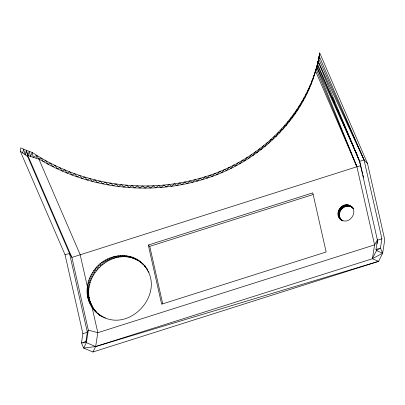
<?xml version="1.0" encoding="UTF-8"?>
<svg xmlns="http://www.w3.org/2000/svg" width="405" height="405" viewBox="0 0 405 405"><rect width="100%" height="100%" fill="white"/><g stroke="black" fill="none" stroke-linecap="round" stroke-linejoin="round"><path stroke-width="0.61" d="M95.909 311.799L96.835 312.559L94.492 310.296L99.903 315.313C85.789 305.993 83.374 286.082 92.613 272.514C102.364 255.14 129.089 249.055 143.345 264.384M362.622 173.634L359.615 161.362L317.743 64.476L319.378 55.262C308.185 115.222 257.924 162.496 200.141 178.225C167.776 187.53 133.113 188.335 100.258 181.101C84.66 177.648 69.463 172.403 55.08 165.448C47.193 161.61 39.553 157.272 32.233 152.442C28.335 151.111 24.502 149.592 20.761 147.876L20.25 151.126L65.063 254.821L82.893 333.679L81.44 342.949L83.653 348.072L92.932 351.996L95.641 346.558L97.813 332.697L91.996 306.98L95.459 311.02C71.67 281.784 114.904 238.834 143.416 264.45M377.095 243.881L377.44 240.221L359.615 161.362L318.295 61.747L318.943 57.48L317.743 64.476L318.943 57.48M92.932 351.996L378.594 261.357L372.408 258.739L374.574 244.883L356.911 166.749L316.862 67.357L317.89 61.803C305.876 119.009 257.408 163.671 202.313 179.653C171.872 188.852 139.269 190.477 107.993 184.882C92.279 182.053 76.894 177.425 62.243 171.067C54.199 167.554 46.378 163.524 38.85 159.003C35.119 157.985 31.433 156.796 27.808 155.439L26.411 150.296L25.14 154.761L27.636 156.522L69.508 253.409L71.888 257.428L88.32 330.121L86.361 342.635L83.653 348.072L95.641 346.558L378.594 261.357L382.649 253.201L384.75 239.79L367.497 163.468L319.753 53.004L318.295 61.747L364.06 159.95L381.89 238.813L380.437 248.078L382.649 253.201L372.408 258.739L95.641 346.558L86.361 342.635L81.44 342.949L85.885 341.536L87.338 332.272L88.32 330.121L97.813 332.697L374.574 244.883L377.536 239.644M354.598 149.329L316.7 66.41L316.264 69.29L356.911 166.749L360.86 165.685M91.996 306.98L93.064 307.648L91.206 305.785L92.051 305.831L89.824 303.355L91.171 303.932L88.705 300.88L90.421 301.968L88.244 299.629L89.814 299.948L87.536 297.113L89.343 297.877L87.11 294.592L89.019 295.766L86.999 293.336L88.837 293.625L86.994 290.841L88.801 291.458L87.272 288.38L88.913 289.286L87.515 287.17L80.144 254.563L38.85 159.003L36.637 155.272L33.256 157.343L32.233 152.442L30.517 156.421L29.302 151.404L27.636 156.522L26.411 150.296M318.796 59.008L319.753 53.004L318.796 59.008L364.06 159.95L367.497 163.468M382.649 253.201L376.463 250.584L375.992 249.49L377.44 240.221L381.89 238.813M317.414 65.392L318.446 59.662L317.414 65.392L349.363 137.062M36.035 158.203L36.637 155.272M27.808 155.439L71.888 257.428L356.911 166.749L315.611 71.189L316.7 66.41M22.68 152.963L23.561 149.121L25.14 154.761L20.25 151.126M372.408 258.739L376.463 250.584L380.437 248.078L375.992 249.49M38.85 159.003L41.128 157.99L43.376 161.651L45.704 160.598L47.982 164.187L50.357 163.083L52.665 166.602L55.08 165.448L57.424 168.895L59.874 167.695L62.243 171.067L64.734 169.822L67.129 173.117L69.66 171.816L72.075 175.041L74.641 173.689L77.077 176.838L79.674 175.436L82.124 178.509L84.756 177.046L87.222 180.048L89.885 178.529L92.365 181.455L95.053 179.881L97.544 182.731L100.258 181.101L102.754 183.875L105.497 182.184L107.993 184.882L110.762 183.131L113.263 185.753L116.048 183.946L118.549 186.492L121.358 184.619L123.854 187.09L126.679 185.156L129.17 187.555L132.005 185.556L134.49 187.88L137.341 185.819L139.816 188.072L142.676 185.941L145.137 188.123L148.012 185.93L150.452 188.036L153.333 185.773L155.763 187.809L158.644 185.485L161.053 187.449L163.939 185.055L166.323 186.948L169.214 184.488L171.573 186.31L174.459 183.784L176.793 185.536L179.673 182.944L181.977 184.629L184.852 181.966L187.13 183.586L189.996 180.853L192.238 182.407L195.094 179.607L197.301 181.096L200.141 178.225L202.313 179.653L205.138 176.717L207.269 178.084L210.079 175.071L212.169 176.377L214.959 173.305L217.009 174.55L219.773 171.406L221.778 172.591L224.517 169.381L226.481 170.51L229.195 167.23L231.108 168.303L233.791 164.956L235.654 165.979L238.307 162.562L240.119 163.534L242.737 160.051L244.504 160.967L247.08 157.423L248.791 158.289L251.333 154.68L252.988 155.5L255.489 151.824L257.089 152.599L259.544 148.863L261.088 149.592L263.503 145.79L264.986 146.473L267.351 142.611L268.778 143.259L271.092 139.335L272.459 139.938L274.722 135.958L276.028 136.525L278.235 132.486L279.48 133.012L281.627 128.917L282.811 129.413L284.902 125.261L286.021 125.722L288.051 121.515L289.109 121.945L291.079 117.683L292.066 118.088L293.974 113.775L294.896 114.154L296.738 109.785L297.594 110.14L299.366 105.725L300.161 106.054L301.862 101.594L302.591 101.898L304.216 97.392L304.879 97.681L306.433 93.13L307.025 93.398L308.509 88.806L309.035 89.059L310.443 84.427L310.898 84.665L312.225 79.993L312.619 80.22L313.865 75.507L314.189 75.725L315.358 70.981L315.611 71.189M65.063 254.821L69.508 253.409L87.338 332.272L82.893 333.679M148.281 245.05L312.781 192.856L326.152 252.001L161.651 304.195L148.281 245.05L149.749 246.367L162.704 303.664M149.749 246.367L313.045 194.552M87.515 287.17L89.166 287.11L87.824 284.993L89.566 284.943L88.28 282.822L90.107 282.796L88.877 280.68L90.786 280.675L89.611 278.564L91.601 278.594L90.482 276.493L92.553 276.559L91.484 274.474L93.631 274.585L92.613 272.514L94.831 272.671L93.864 270.626L96.147 270.834L95.231 268.819L97.58 269.082L96.709 267.092L99.119 267.421L98.293 265.467L100.754 265.857L99.969 263.938L102.475 264.399L101.736 262.521L104.287 263.058L103.584 261.22L106.171 261.827L105.502 260.04L108.12 260.729L107.482 258.992L110.125 259.752L109.517 258.071L112.18 258.916L111.598 257.286L114.276 258.213L113.709 256.643L116.397 257.651L115.85 256.137L118.543 257.236L118.007 255.783L120.695 256.962L120.163 255.575L122.847 256.836L122.32 255.509L124.988 256.856L124.462 255.595L127.114 257.023L126.583 255.828L129.205 257.337L128.663 256.208L131.26 257.793L130.709 256.735L133.265 258.395L132.693 257.403L135.214 259.134L134.622 258.208L137.098 260.01L136.475 259.149L140.631 262.156L139.938 261.422L145.228 266.282L143.026 264.176M341.288 219.844C349.809 225.357 359.281 210.559 350.057 205.644C341.152 200.905 332.839 215.587 341.931 220.558L340.463 219.242L341.931 220.558M101.164 316.173L99.068 314.472C128.142 335.664 167.402 293.179 144.403 265.72L147.334 269.123M352.401 207.492L349.115 205.234L352.401 207.492L350.927 206.18L353.175 208.15M104.47 317.55L105.351 318.148M102.592 316.654L103.457 317.282M100.784 315.627L102.495 316.933M90.482 304.58L92.051 305.831M87.86 298.374L89.814 299.948M86.964 292.081L88.837 293.625M97.438 313.197L99.903 315.313M352.811 207.821L351.707 206.839L352.993 208.084M352.38 207.603L353.484 208.59M342.195 220.32L342.934 220.973M342.022 220.502L339.734 218.533L341.202 219.844M89.232 302.12L91.171 303.932M87.288 295.852L89.343 297.877M144.16 265.169L145.228 266.282M87.1 289.605L88.801 291.458M146.818 269.102L147.617 269.998M147.835 270.925L148.994 272.287M355.129 150.478L357.504 155.636M349.88 138.216L350.654 139.953M351.165 141.107L352.198 143.421M352.714 144.575L353.484 146.306M319.246 56.26L364.06 159.95L359.615 161.362L341.354 118.462M85.885 341.536L86.361 342.635M332.47 97.595L333.209 99.331M333.705 100.491L334.444 102.232M337.406 109.188L340.858 117.303M362.926 174.864L363.523 177.319M339.446 214.002L339.486 216.133L340.585 219.029L339.117 217.718L340.089 218.128L338.615 216.817L339.719 217.156L338.246 215.845L339.486 216.133L338.018 214.822L339.395 215.075L337.927 213.759L339.446 214.002C339.932 208.858 345.592 204.768 350.588 206.545L348.113 204.96L349.586 206.272L347.075 204.829L348.543 206.14L346.012 204.839L347.485 206.15L344.949 204.996L346.422 206.307L343.901 205.289L345.374 206.601L342.893 205.72L344.361 207.031L341.936 206.277L343.405 207.593L341.05 206.955L342.519 208.266L340.246 207.735L341.719 209.051L339.547 208.61L341.02 209.922L338.965 209.557L340.433 210.873L338.499 210.565L339.972 211.881L338.17 211.612L339.638 212.929L337.978 212.686L339.446 214.002"/></g></svg>
